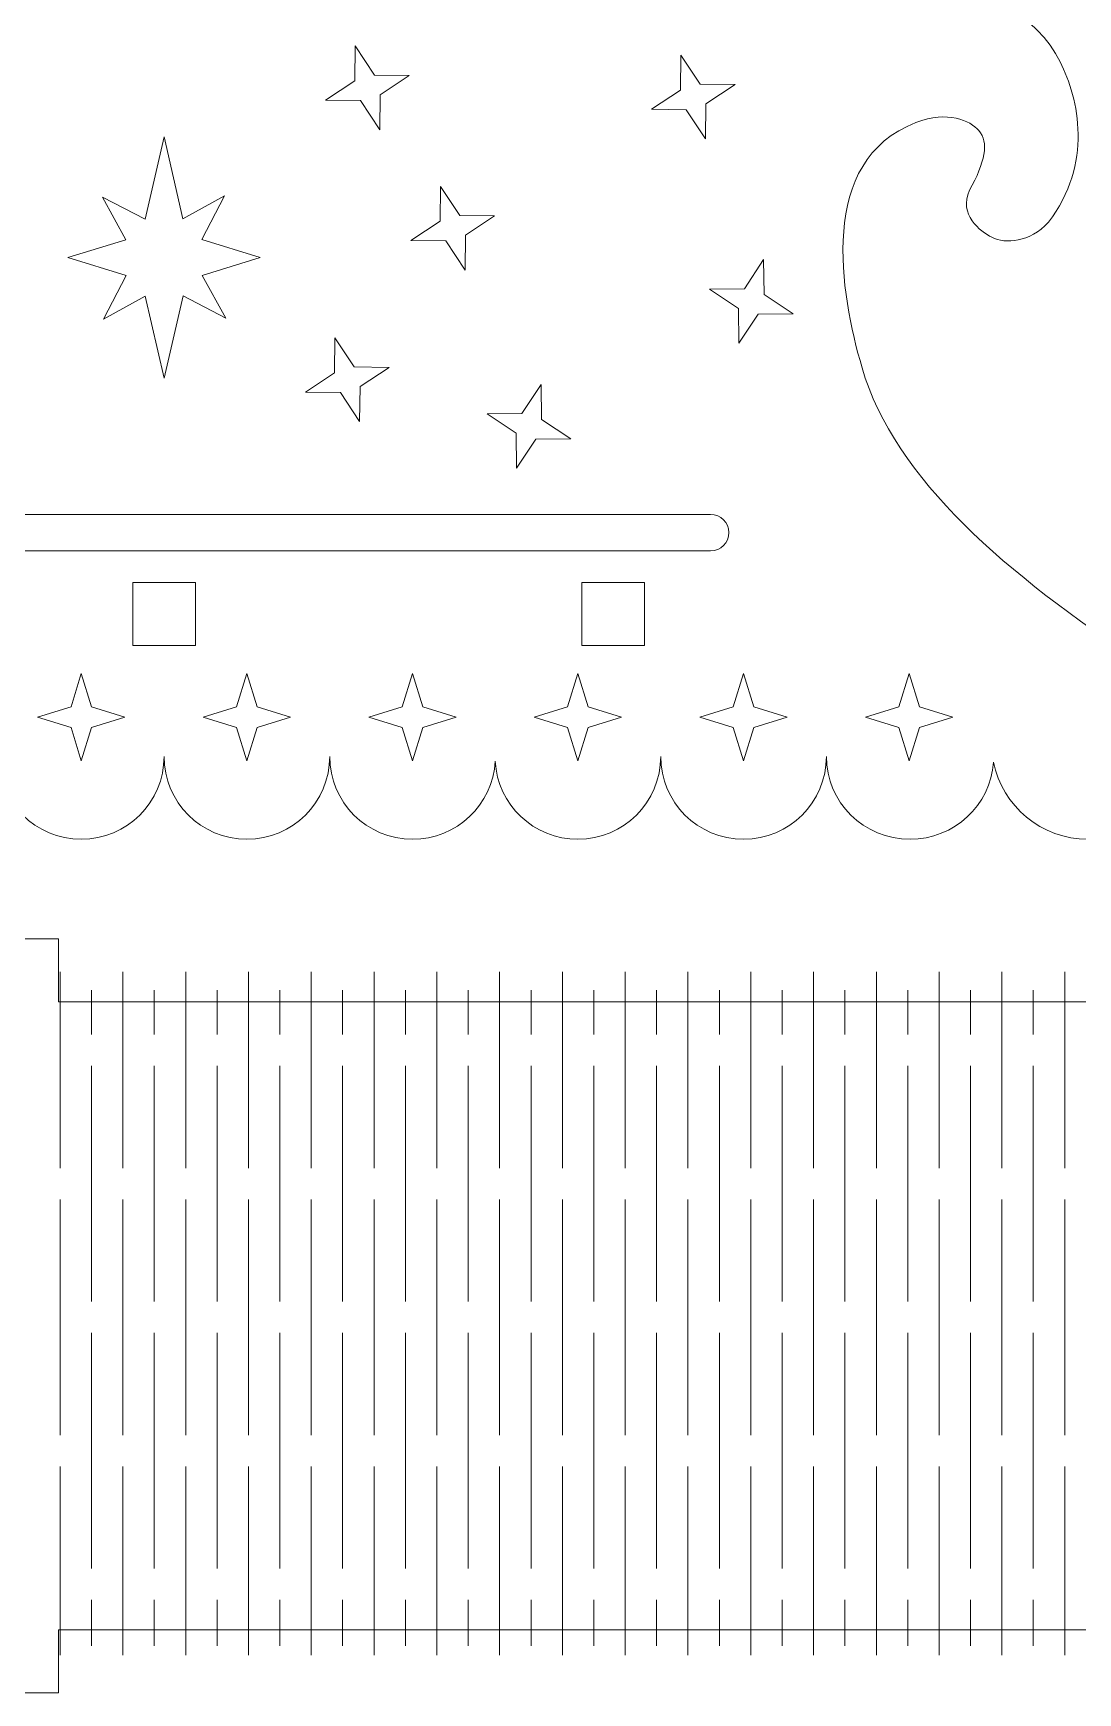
# Model space of a CAD drawing. Header units: centimetres. Extents: x -30.7 to 27.5, y -15.4 to 20.5.
# Drawn here: x -21.01 to -11.03, y -15.04 to 0.81 of the extents above; entities that cross this region are included whole.
import ezdxf

# ---------------------------------------------------------------- set-up
doc = ezdxf.new("R2010")
doc.units = ezdxf.units.CM
doc.header["$MEASUREMENT"] = 0
doc.layers.add('layer 1', color=7, linetype='Continuous')

msp = doc.modelspace()

# ---------------------------------------------------------------- linework, layer by layer
at = {"layer": 'layer 1', "color": 250, "lineweight": 9}
for points, knots in [([(-11.99601, 2.79235), (-11.99601, 2.79235), (-11.54485, 2.39681), (-11.54485, 2.39681), (-11.54485, 2.39681), (-10.02286, 4.13283), (-9.04228, 6.35544), (-8.86684, 8.80087), (-8.86684, 8.80087), (-8.86684, 8.80087), (-9.46531, 8.84382), (-9.46531, 8.84382), (-9.46531, 8.84382), (-9.44754, 9.0915), (-9.43848, 9.34161), (-9.43848, 9.59382), (-9.43848, 9.59382), (-9.43848, 9.84603), (-9.44754, 10.09614), (-9.46531, 10.34382), (-9.46531, 10.34382), (-9.46531, 10.34382), (-8.86684, 10.38675), (-8.86684, 10.38675), (-8.86684, 10.38675), (-9.25426, 15.78678), (-13.56753, 20.10004), (-18.96756, 20.48748), (-18.96756, 20.48748), (-18.96756, 20.48748), (-19.0105, 19.88901), (-19.0105, 19.88901), (-19.0105, 19.88901), (-19.25818, 19.90678), (-19.50829, 19.91584), (-19.7605, 19.91584), (-19.7605, 19.91584), (-20.01271, 19.91584), (-20.26282, 19.90678), (-20.5105, 19.88901), (-20.5105, 19.88901), (-20.5105, 19.88901), (-20.55345, 20.48748), (-20.55345, 20.48748), (-20.55345, 20.48748), (-25.95346, 20.10006), (-30.26674, 15.78678), (-30.65416, 10.38675), (-30.65416, 10.38675), (-30.65416, 10.38675), (-30.05571, 10.34382), (-30.05571, 10.34382), (-30.05571, 10.34382), (-30.07347, 10.09614), (-30.08253, 9.84603), (-30.08253, 9.59382), (-30.08253, 9.59382), (-30.08253, 9.34161), (-30.07347, 9.0915), (-30.05571, 8.84382), (-30.05571, 8.84382), (-30.05571, 8.84382), (-30.65416, 8.80087), (-30.65416, 8.80087), (-30.65416, 8.80087), (-30.47871, 6.35544), (-29.49814, 4.13284), (-27.97615, 2.39681), (-27.97615, 2.39681), (-27.97615, 2.39681), (-27.525, 2.79237), (-27.525, 2.79237), (-27.525, 2.79237), (-27.19495, 2.41591), (-26.83798, 2.06365), (-26.45707, 1.73861), (-26.45707, 1.73861), (-26.45707, 1.73861), (-26.84655, 1.28219), (-26.84655, 1.28219), (-26.84655, 1.28219), (-27.59472, 1.29889), (-28.10134, 0.98089), (-28.32351, 0.54077), (-28.32351, 0.54077), (-28.50313, 0.18496), (-28.63863, -0.43207), (-28.21149, -0.99169), (-28.21149, -0.99169), (-28.03165, -1.18441), (-27.80229, -1.2005), (-27.66967, -1.13476), (-27.66967, -1.13476), (-27.55891, -1.07984), (-27.35025, -0.91747), (-27.45747, -0.68608), (-27.45747, -0.68608), (-27.6048, -0.42239), (-27.64465, -0.226), (-27.54672, -0.11596), (-27.54672, -0.11596), (-27.46038, -0.01892), (-27.25101, 0.07847), (-26.9455, -0.03917), (-26.9455, -0.03917), (-25.99785, -0.40003), (-26.22292, -1.67158), (-26.42998, -2.38057), (-26.42998, -2.38057), (-26.74222, -3.44962), (-27.82593, -4.35995), (-29.09628, -5.19862), (-29.09628, -5.19862), (-29.31925, -5.31746), (-29.50933, -5.61839), (-29.50933, -5.96369), (-29.50933, -5.96369), (-29.50933, -6.47221), (-29.0971, -6.88444), (-28.58859, -6.88444), (-28.58859, -6.88444), (-28.14322, -6.88444), (-27.7717, -6.56824), (-27.68631, -6.14809), (-27.68631, -6.14809), (-27.65778, -6.55948), (-27.31153, -6.88444), (-26.88862, -6.88444), (-26.88862, -6.88444), (-26.44704, -6.88444), (-26.08905, -6.53012), (-26.08905, -6.09305), (-26.08905, -6.09305), (-26.08905, -6.53012), (-25.73473, -6.88444), (-25.29766, -6.88444), (-25.29766, -6.88444), (-24.86059, -6.88444), (-24.50628, -6.53012), (-24.50628, -6.09305), (-24.50628, -6.09305), (-24.50628, -6.53012), (-24.15198, -6.88444), (-23.71491, -6.88444), (-23.71491, -6.88444), (-23.29291, -6.88444), (-22.94803, -6.55414), (-22.92477, -6.13796), (-22.92477, -6.13796), (-22.9015, -6.55412), (-22.55664, -6.88444), (-22.13464, -6.88444), (-22.13464, -6.88444), (-21.69757, -6.88444), (-21.34326, -6.53012), (-21.34326, -6.09305), (-21.34326, -6.09305), (-21.34326, -6.53012), (-20.98894, -6.88444), (-20.55189, -6.88444), (-20.55189, -6.88444), (-20.11482, -6.88444), (-19.7605, -6.53012), (-19.7605, -6.09305), (-19.7605, -6.09305), (-19.7605, -6.53012), (-19.40619, -6.88444), (-18.96912, -6.88444), (-18.96912, -6.88444), (-18.53206, -6.88444), (-18.17775, -6.53012), (-18.17775, -6.09305), (-18.17775, -6.09305), (-18.17775, -6.53012), (-17.82343, -6.88444), (-17.38636, -6.88444), (-17.38636, -6.88444), (-16.96437, -6.88444), (-16.6195, -6.55412), (-16.59624, -6.13796), (-16.59624, -6.13796), (-16.57297, -6.55414), (-16.22809, -6.88444), (-15.8061, -6.88444), (-15.8061, -6.88444), (-15.36903, -6.88444), (-15.01473, -6.53012), (-15.01473, -6.09305), (-15.01473, -6.09305), (-15.01473, -6.53012), (-14.66041, -6.88444), (-14.22334, -6.88444), (-14.22334, -6.88444), (-13.78627, -6.88444), (-13.43196, -6.53012), (-13.43196, -6.09305), (-13.43196, -6.09305), (-13.43196, -6.53012), (-13.07397, -6.88444), (-12.63238, -6.88444), (-12.63238, -6.88444), (-12.20947, -6.88444), (-11.86323, -6.55948), (-11.8347, -6.14809), (-11.8347, -6.14809), (-11.7493, -6.56824), (-11.37778, -6.88444), (-10.93242, -6.88444), (-10.93242, -6.88444), (-10.4239, -6.88444), (-10.01167, -6.47221), (-10.01167, -5.96369), (-10.01167, -5.96369), (-10.01167, -5.61839), (-10.20175, -5.31746), (-10.42473, -5.19862), (-10.42473, -5.19862), (-11.69508, -4.35995), (-12.77878, -3.44962), (-13.09102, -2.38057), (-13.09102, -2.38057), (-13.29808, -1.67158), (-13.52316, -0.40003), (-12.5755, -0.03917), (-12.5755, -0.03917), (-12.27, 0.07847), (-12.06063, -0.01892), (-11.97429, -0.11596), (-11.97429, -0.11596), (-11.87635, -0.226), (-11.91621, -0.42239), (-12.06354, -0.68608), (-12.06354, -0.68608), (-12.17076, -0.91747), (-11.96209, -1.07984), (-11.85133, -1.13476), (-11.85133, -1.13476), (-11.71872, -1.2005), (-11.48935, -1.18441), (-11.30952, -0.99169), (-11.30952, -0.99169), (-10.88238, -0.43207), (-11.01787, 0.18496), (-11.1975, 0.54077), (-11.1975, 0.54077), (-11.41966, 0.98089), (-11.92629, 1.29889), (-12.67446, 1.28219), (-12.67446, 1.28219), (-12.67446, 1.28219), (-13.06393, 1.73861), (-13.06393, 1.73861), (-13.06393, 1.73861), (-12.68304, 2.06363), (-12.32605, 2.41591), (-11.99601, 2.79235)], [0, 0, 0, 0, 0.01538462, 0.01538462, 0.01538462, 0.01538462, 0.03076923, 0.03076923, 0.03076923, 0.03076923, 0.04615385, 0.04615385, 0.04615385, 0.04615385, 0.06153846, 0.06153846, 0.06153846, 0.06153846, 0.07692308, 0.07692308, 0.07692308, 0.07692308, 0.09230769, 0.09230769, 0.09230769, 0.09230769, 0.10769231, 0.10769231, 0.10769231, 0.10769231, 0.12307692, 0.12307692, 0.12307692, 0.12307692, 0.13846154, 0.13846154, 0.13846154, 0.13846154, 0.15384615, 0.15384615, 0.15384615, 0.15384615, 0.16923077, 0.16923077, 0.16923077, 0.16923077, 0.18461538, 0.18461538, 0.18461538, 0.18461538, 0.2, 0.2, 0.2, 0.2, 0.21538462, 0.21538462, 0.21538462, 0.21538462, 0.23076923, 0.23076923, 0.23076923, 0.23076923, 0.24615385, 0.24615385, 0.24615385, 0.24615385, 0.26153846, 0.26153846, 0.26153846, 0.26153846, 0.27692308, 0.27692308, 0.27692308, 0.27692308, 0.29230769, 0.29230769, 0.29230769, 0.29230769, 0.30769231, 0.30769231, 0.30769231, 0.30769231, 0.32307692, 0.32307692, 0.32307692, 0.32307692, 0.33846154, 0.33846154, 0.33846154, 0.33846154, 0.35384615, 0.35384615, 0.35384615, 0.35384615, 0.36923077, 0.36923077, 0.36923077, 0.36923077, 0.38461538, 0.38461538, 0.38461538, 0.38461538, 0.4, 0.4, 0.4, 0.4, 0.41538462, 0.41538462, 0.41538462, 0.41538462, 0.43076923, 0.43076923, 0.43076923, 0.43076923, 0.44615385, 0.44615385, 0.44615385, 0.44615385, 0.46153846, 0.46153846, 0.46153846, 0.46153846, 0.47692308, 0.47692308, 0.47692308, 0.47692308, 0.49230769, 0.49230769, 0.49230769, 0.49230769, 0.50769231, 0.50769231, 0.50769231, 0.50769231, 0.52307692, 0.52307692, 0.52307692, 0.52307692, 0.53846154, 0.53846154, 0.53846154, 0.53846154, 0.55384615, 0.55384615, 0.55384615, 0.55384615, 0.56923077, 0.56923077, 0.56923077, 0.56923077, 0.58461538, 0.58461538, 0.58461538, 0.58461538, 0.6, 0.6, 0.6, 0.6, 0.61538462, 0.61538462, 0.61538462, 0.61538462, 0.63076923, 0.63076923, 0.63076923, 0.63076923, 0.64615385, 0.64615385, 0.64615385, 0.64615385, 0.66153846, 0.66153846, 0.66153846, 0.66153846, 0.67692308, 0.67692308, 0.67692308, 0.67692308, 0.69230769, 0.69230769, 0.69230769, 0.69230769, 0.70769231, 0.70769231, 0.70769231, 0.70769231, 0.72307692, 0.72307692, 0.72307692, 0.72307692, 0.73846154, 0.73846154, 0.73846154, 0.73846154, 0.75384615, 0.75384615, 0.75384615, 0.75384615, 0.76923077, 0.76923077, 0.76923077, 0.76923077, 0.78461538, 0.78461538, 0.78461538, 0.78461538, 0.8, 0.8, 0.8, 0.8, 0.81538462, 0.81538462, 0.81538462, 0.81538462, 0.83076923, 0.83076923, 0.83076923, 0.83076923, 0.84615385, 0.84615385, 0.84615385, 0.84615385, 0.86153846, 0.86153846, 0.86153846, 0.86153846, 0.87692308, 0.87692308, 0.87692308, 0.87692308, 0.89230769, 0.89230769, 0.89230769, 0.89230769, 0.90769231, 0.90769231, 0.90769231, 0.90769231, 0.92307692, 0.92307692, 0.92307692, 0.92307692, 0.93846154, 0.93846154, 0.93846154, 0.93846154, 0.95384615, 0.95384615, 0.95384615, 0.95384615, 0.96923077, 0.96923077, 0.96923077, 0.96923077, 1, 1, 1, 1]), ([(-17.93542, 0.69239), (-17.93542, 0.69239), (-17.7513, 0.41434), (-17.7513, 0.41434), (-17.7513, 0.41434), (-17.7513, 0.41434), (-17.41783, 0.4106), (-17.41783, 0.4106), (-17.41783, 0.4106), (-17.41783, 0.4106), (-17.69589, 0.22648), (-17.69589, 0.22648), (-17.69589, 0.22648), (-17.69589, 0.22648), (-17.69962, -0.10699), (-17.69962, -0.10699), (-17.69962, -0.10699), (-17.69962, -0.10699), (-17.88375, 0.17107), (-17.88375, 0.17107), (-17.88375, 0.17107), (-17.88375, 0.17107), (-18.21721, 0.1748), (-18.21721, 0.1748), (-18.21721, 0.1748), (-18.21721, 0.1748), (-17.93916, 0.35893), (-17.93916, 0.35893), (-17.93916, 0.35893), (-17.93916, 0.35893), (-17.93542, 0.69239), (-17.93542, 0.69239)], [0, 0, 0, 0, 0.11111111, 0.11111111, 0.11111111, 0.11111111, 0.22222222, 0.22222222, 0.22222222, 0.22222222, 0.33333333, 0.33333333, 0.33333333, 0.33333333, 0.44444444, 0.44444444, 0.44444444, 0.44444444, 0.55555556, 0.55555556, 0.55555556, 0.55555556, 0.66666667, 0.66666667, 0.66666667, 0.66666667, 0.77777778, 0.77777778, 0.77777778, 0.77777778, 1, 1, 1, 1]), ([(-14.82243, 0.60515), (-14.82243, 0.60515), (-14.6383, 0.3271), (-14.6383, 0.3271), (-14.6383, 0.3271), (-14.6383, 0.3271), (-14.30484, 0.32336), (-14.30484, 0.32336), (-14.30484, 0.32336), (-14.30484, 0.32336), (-14.58289, 0.13924), (-14.58289, 0.13924), (-14.58289, 0.13924), (-14.58289, 0.13924), (-14.58663, -0.19423), (-14.58663, -0.19423), (-14.58663, -0.19423), (-14.58663, -0.19423), (-14.77075, 0.08383), (-14.77075, 0.08383), (-14.77075, 0.08383), (-14.77075, 0.08383), (-15.10422, 0.08756), (-15.10422, 0.08756), (-15.10422, 0.08756), (-15.10422, 0.08756), (-14.82616, 0.27169), (-14.82616, 0.27169), (-14.82616, 0.27169), (-14.82616, 0.27169), (-14.82243, 0.60515), (-14.82243, 0.60515)], [0, 0, 0, 0, 0.11111111, 0.11111111, 0.11111111, 0.11111111, 0.22222222, 0.22222222, 0.22222222, 0.22222222, 0.33333333, 0.33333333, 0.33333333, 0.33333333, 0.44444444, 0.44444444, 0.44444444, 0.44444444, 0.55555556, 0.55555556, 0.55555556, 0.55555556, 0.66666667, 0.66666667, 0.66666667, 0.66666667, 0.77777778, 0.77777778, 0.77777778, 0.77777778, 1, 1, 1, 1]), ([(-20.12202, -1.4995), (-20.12202, -1.4995), (-20.3383, -1.91743), (-20.3383, -1.91743), (-20.3383, -1.91743), (-20.3383, -1.91743), (-19.94103, -1.69816), (-19.94103, -1.69816), (-19.94103, -1.69816), (-19.94103, -1.69816), (-19.7605, -2.48141), (-19.7605, -2.48141), (-19.7605, -2.48141), (-19.7605, -2.48141), (-19.57923, -1.69487), (-19.57923, -1.69487), (-19.57923, -1.69487), (-19.57923, -1.69487), (-19.17126, -1.906), (-19.17126, -1.906), (-19.17126, -1.906), (-19.17126, -1.906), (-19.39591, -1.49855), (-19.39591, -1.49855), (-19.39591, -1.49855), (-19.39591, -1.49855), (-18.84144, -1.3282), (-18.84144, -1.3282), (-18.84144, -1.3282), (-18.84144, -1.3282), (-19.39899, -1.1569), (-19.39899, -1.1569), (-19.39899, -1.1569), (-19.39899, -1.1569), (-19.18269, -0.73895), (-19.18269, -0.73895), (-19.18269, -0.73895), (-19.18269, -0.73895), (-19.57999, -0.95822), (-19.57999, -0.95822), (-19.57999, -0.95822), (-19.57999, -0.95822), (-19.7605, -0.17498), (-19.7605, -0.17498), (-19.7605, -0.17498), (-19.7605, -0.17498), (-19.94178, -0.96151), (-19.94178, -0.96151), (-19.94178, -0.96151), (-19.94178, -0.96151), (-20.34973, -0.75038), (-20.34973, -0.75038), (-20.34973, -0.75038), (-20.34973, -0.75038), (-20.12509, -1.15784), (-20.12509, -1.15784), (-20.12509, -1.15784), (-20.12509, -1.15784), (-20.67957, -1.3282), (-20.67957, -1.3282), (-20.67957, -1.3282), (-20.67957, -1.3282), (-20.12202, -1.4995), (-20.12202, -1.4995)], [0, 0, 0, 0, 0.05882353, 0.05882353, 0.05882353, 0.05882353, 0.11764706, 0.11764706, 0.11764706, 0.11764706, 0.17647059, 0.17647059, 0.17647059, 0.17647059, 0.23529412, 0.23529412, 0.23529412, 0.23529412, 0.29411765, 0.29411765, 0.29411765, 0.29411765, 0.35294118, 0.35294118, 0.35294118, 0.35294118, 0.41176471, 0.41176471, 0.41176471, 0.41176471, 0.47058824, 0.47058824, 0.47058824, 0.47058824, 0.52941176, 0.52941176, 0.52941176, 0.52941176, 0.58823529, 0.58823529, 0.58823529, 0.58823529, 0.64705882, 0.64705882, 0.64705882, 0.64705882, 0.70588235, 0.70588235, 0.70588235, 0.70588235, 0.76470588, 0.76470588, 0.76470588, 0.76470588, 0.82352941, 0.82352941, 0.82352941, 0.82352941, 0.88235294, 0.88235294, 0.88235294, 0.88235294, 1, 1, 1, 1]), ([(-17.11972, -0.64879), (-17.11972, -0.64879), (-16.9356, -0.92684), (-16.9356, -0.92684), (-16.9356, -0.92684), (-16.9356, -0.92684), (-16.60213, -0.93058), (-16.60213, -0.93058), (-16.60213, -0.93058), (-16.60213, -0.93058), (-16.88019, -1.1147), (-16.88019, -1.1147), (-16.88019, -1.1147), (-16.88019, -1.1147), (-16.88392, -1.44817), (-16.88392, -1.44817), (-16.88392, -1.44817), (-16.88392, -1.44817), (-17.06805, -1.17011), (-17.06805, -1.17011), (-17.06805, -1.17011), (-17.06805, -1.17011), (-17.40151, -1.16638), (-17.40151, -1.16638), (-17.40151, -1.16638), (-17.40151, -1.16638), (-17.12346, -0.98225), (-17.12346, -0.98225), (-17.12346, -0.98225), (-17.12346, -0.98225), (-17.11972, -0.64879), (-17.11972, -0.64879)], [0, 0, 0, 0, 0.11111111, 0.11111111, 0.11111111, 0.11111111, 0.22222222, 0.22222222, 0.22222222, 0.22222222, 0.33333333, 0.33333333, 0.33333333, 0.33333333, 0.44444444, 0.44444444, 0.44444444, 0.44444444, 0.55555556, 0.55555556, 0.55555556, 0.55555556, 0.66666667, 0.66666667, 0.66666667, 0.66666667, 0.77777778, 0.77777778, 0.77777778, 0.77777778, 1, 1, 1, 1]), ([(-14.03121, -1.34816), (-14.03121, -1.34816), (-14.21533, -1.62622), (-14.21533, -1.62622), (-14.21533, -1.62622), (-14.21533, -1.62622), (-14.5488, -1.62995), (-14.5488, -1.62995), (-14.5488, -1.62995), (-14.5488, -1.62995), (-14.27074, -1.81408), (-14.27074, -1.81408), (-14.27074, -1.81408), (-14.27074, -1.81408), (-14.26701, -2.14754), (-14.26701, -2.14754), (-14.26701, -2.14754), (-14.26701, -2.14754), (-14.08288, -1.86949), (-14.08288, -1.86949), (-14.08288, -1.86949), (-14.08288, -1.86949), (-13.74942, -1.86575), (-13.74942, -1.86575), (-13.74942, -1.86575), (-13.74942, -1.86575), (-14.02747, -1.68163), (-14.02747, -1.68163), (-14.02747, -1.68163), (-14.02747, -1.68163), (-14.03121, -1.34816), (-14.03121, -1.34816)], [0, 0, 0, 0, 0.11111111, 0.11111111, 0.11111111, 0.11111111, 0.22222222, 0.22222222, 0.22222222, 0.22222222, 0.33333333, 0.33333333, 0.33333333, 0.33333333, 0.44444444, 0.44444444, 0.44444444, 0.44444444, 0.55555556, 0.55555556, 0.55555556, 0.55555556, 0.66666667, 0.66666667, 0.66666667, 0.66666667, 0.77777778, 0.77777778, 0.77777778, 0.77777778, 1, 1, 1, 1]), ([(-18.12747, -2.09545), (-18.12747, -2.09545), (-17.94334, -2.3735), (-17.94334, -2.3735), (-17.94334, -2.3735), (-17.94334, -2.3735), (-17.60988, -2.37724), (-17.60988, -2.37724), (-17.60988, -2.37724), (-17.60988, -2.37724), (-17.88793, -2.56136), (-17.88793, -2.56136), (-17.88793, -2.56136), (-17.88793, -2.56136), (-17.89167, -2.89483), (-17.89167, -2.89483), (-17.89167, -2.89483), (-17.89167, -2.89483), (-18.07579, -2.61677), (-18.07579, -2.61677), (-18.07579, -2.61677), (-18.07579, -2.61677), (-18.40926, -2.61304), (-18.40926, -2.61304), (-18.40926, -2.61304), (-18.40926, -2.61304), (-18.1312, -2.42891), (-18.1312, -2.42891), (-18.1312, -2.42891), (-18.1312, -2.42891), (-18.12747, -2.09545), (-18.12747, -2.09545)], [0, 0, 0, 0, 0.11111111, 0.11111111, 0.11111111, 0.11111111, 0.22222222, 0.22222222, 0.22222222, 0.22222222, 0.33333333, 0.33333333, 0.33333333, 0.33333333, 0.44444444, 0.44444444, 0.44444444, 0.44444444, 0.55555556, 0.55555556, 0.55555556, 0.55555556, 0.66666667, 0.66666667, 0.66666667, 0.66666667, 0.77777778, 0.77777778, 0.77777778, 0.77777778, 1, 1, 1, 1]), ([(-16.15621, -2.54074), (-16.15621, -2.54074), (-16.34034, -2.81879), (-16.34034, -2.81879), (-16.34034, -2.81879), (-16.34034, -2.81879), (-16.6738, -2.82253), (-16.6738, -2.82253), (-16.6738, -2.82253), (-16.6738, -2.82253), (-16.39575, -3.00665), (-16.39575, -3.00665), (-16.39575, -3.00665), (-16.39575, -3.00665), (-16.39201, -3.34012), (-16.39201, -3.34012), (-16.39201, -3.34012), (-16.39201, -3.34012), (-16.20789, -3.06206), (-16.20789, -3.06206), (-16.20789, -3.06206), (-16.20789, -3.06206), (-15.87442, -3.05833), (-15.87442, -3.05833), (-15.87442, -3.05833), (-15.87442, -3.05833), (-16.15248, -2.8742), (-16.15248, -2.8742), (-16.15248, -2.8742), (-16.15248, -2.8742), (-16.15621, -2.54074), (-16.15621, -2.54074)], [0, 0, 0, 0, 0.11111111, 0.11111111, 0.11111111, 0.11111111, 0.22222222, 0.22222222, 0.22222222, 0.22222222, 0.33333333, 0.33333333, 0.33333333, 0.33333333, 0.44444444, 0.44444444, 0.44444444, 0.44444444, 0.55555556, 0.55555556, 0.55555556, 0.55555556, 0.66666667, 0.66666667, 0.66666667, 0.66666667, 0.77777778, 0.77777778, 0.77777778, 0.77777778, 1, 1, 1, 1]), ([(-24.98343, -3.78104), (-24.98343, -3.78104), (-14.53758, -3.78104), (-14.53758, -3.78104), (-14.53758, -3.78104), (-14.44153, -3.78104), (-14.36296, -3.85961), (-14.36296, -3.95566), (-14.36296, -3.95566), (-14.36296, -4.05172), (-14.44153, -4.13029), (-14.53758, -4.13029), (-14.53758, -4.13029), (-14.53758, -4.13029), (-24.98343, -4.13029), (-24.98343, -4.13029), (-24.98343, -4.13029), (-25.07947, -4.13029), (-25.15804, -4.05172), (-25.15804, -3.95566), (-25.15804, -3.95566), (-25.15804, -3.85961), (-25.07947, -3.78104), (-24.98343, -3.78104)], [0, 0, 0, 0, 0.14285714, 0.14285714, 0.14285714, 0.14285714, 0.28571429, 0.28571429, 0.28571429, 0.28571429, 0.42857143, 0.42857143, 0.42857143, 0.42857143, 0.57142857, 0.57142857, 0.57142857, 0.57142857, 0.71428571, 0.71428571, 0.71428571, 0.71428571, 1, 1, 1, 1]), ([(-20.0605, -4.43335), (-20.0605, -4.43335), (-19.4605, -4.43335), (-19.4605, -4.43335), (-19.4605, -4.43335), (-19.4605, -4.43335), (-19.4605, -5.03335), (-19.4605, -5.03335), (-19.4605, -5.03335), (-19.4605, -5.03335), (-20.0605, -5.03335), (-20.0605, -5.03335), (-20.0605, -5.03335), (-20.0605, -5.03335), (-20.0605, -4.43335), (-20.0605, -4.43335)], [0, 0, 0, 0, 0.2, 0.2, 0.2, 0.2, 0.4, 0.4, 0.4, 0.4, 0.6, 0.6, 0.6, 0.6, 1, 1, 1, 1]), ([(-15.76939, -4.43335), (-15.76939, -4.43335), (-15.16939, -4.43335), (-15.16939, -4.43335), (-15.16939, -4.43335), (-15.16939, -4.43335), (-15.16939, -5.03335), (-15.16939, -5.03335), (-15.16939, -5.03335), (-15.16939, -5.03335), (-15.76939, -5.03335), (-15.76939, -5.03335), (-15.76939, -5.03335), (-15.76939, -5.03335), (-15.76939, -4.43335), (-15.76939, -4.43335)], [0, 0, 0, 0, 0.2, 0.2, 0.2, 0.2, 0.4, 0.4, 0.4, 0.4, 0.6, 0.6, 0.6, 0.6, 1, 1, 1, 1]), ([(-20.55187, -5.30168), (-20.55187, -5.30168), (-20.45394, -5.62046), (-20.45394, -5.62046), (-20.45394, -5.62046), (-20.45394, -5.62046), (-20.13516, -5.7184), (-20.13516, -5.7184), (-20.13516, -5.7184), (-20.13516, -5.7184), (-20.45394, -5.81633), (-20.45394, -5.81633), (-20.45394, -5.81633), (-20.45394, -5.81633), (-20.55187, -6.13511), (-20.55187, -6.13511), (-20.55187, -6.13511), (-20.55187, -6.13511), (-20.64981, -5.81633), (-20.64981, -5.81633), (-20.64981, -5.81633), (-20.64981, -5.81633), (-20.96859, -5.7184), (-20.96859, -5.7184), (-20.96859, -5.7184), (-20.96859, -5.7184), (-20.64981, -5.62046), (-20.64981, -5.62046), (-20.64981, -5.62046), (-20.64981, -5.62046), (-20.55187, -5.30168), (-20.55187, -5.30168)], [0, 0, 0, 0, 0.11111111, 0.11111111, 0.11111111, 0.11111111, 0.22222222, 0.22222222, 0.22222222, 0.22222222, 0.33333333, 0.33333333, 0.33333333, 0.33333333, 0.44444444, 0.44444444, 0.44444444, 0.44444444, 0.55555556, 0.55555556, 0.55555556, 0.55555556, 0.66666667, 0.66666667, 0.66666667, 0.66666667, 0.77777778, 0.77777778, 0.77777778, 0.77777778, 1, 1, 1, 1]), ([(-18.96913, -5.30168), (-18.96913, -5.30168), (-19.06707, -5.62046), (-19.06707, -5.62046), (-19.06707, -5.62046), (-19.06707, -5.62046), (-19.38585, -5.7184), (-19.38585, -5.7184), (-19.38585, -5.7184), (-19.38585, -5.7184), (-19.06707, -5.81633), (-19.06707, -5.81633), (-19.06707, -5.81633), (-19.06707, -5.81633), (-18.96913, -6.13511), (-18.96913, -6.13511), (-18.96913, -6.13511), (-18.96913, -6.13511), (-18.8712, -5.81633), (-18.8712, -5.81633), (-18.8712, -5.81633), (-18.8712, -5.81633), (-18.55242, -5.7184), (-18.55242, -5.7184), (-18.55242, -5.7184), (-18.55242, -5.7184), (-18.8712, -5.62046), (-18.8712, -5.62046), (-18.8712, -5.62046), (-18.8712, -5.62046), (-18.96913, -5.30168), (-18.96913, -5.30168)], [0, 0, 0, 0, 0.11111111, 0.11111111, 0.11111111, 0.11111111, 0.22222222, 0.22222222, 0.22222222, 0.22222222, 0.33333333, 0.33333333, 0.33333333, 0.33333333, 0.44444444, 0.44444444, 0.44444444, 0.44444444, 0.55555556, 0.55555556, 0.55555556, 0.55555556, 0.66666667, 0.66666667, 0.66666667, 0.66666667, 0.77777778, 0.77777778, 0.77777778, 0.77777778, 1, 1, 1, 1]), ([(-17.38636, -5.30168), (-17.38636, -5.30168), (-17.4843, -5.62046), (-17.4843, -5.62046), (-17.4843, -5.62046), (-17.4843, -5.62046), (-17.80308, -5.7184), (-17.80308, -5.7184), (-17.80308, -5.7184), (-17.80308, -5.7184), (-17.4843, -5.81633), (-17.4843, -5.81633), (-17.4843, -5.81633), (-17.4843, -5.81633), (-17.38636, -6.13511), (-17.38636, -6.13511), (-17.38636, -6.13511), (-17.38636, -6.13511), (-17.28843, -5.81633), (-17.28843, -5.81633), (-17.28843, -5.81633), (-17.28843, -5.81633), (-16.96965, -5.7184), (-16.96965, -5.7184), (-16.96965, -5.7184), (-16.96965, -5.7184), (-17.28843, -5.62046), (-17.28843, -5.62046), (-17.28843, -5.62046), (-17.28843, -5.62046), (-17.38636, -5.30168), (-17.38636, -5.30168)], [0, 0, 0, 0, 0.11111111, 0.11111111, 0.11111111, 0.11111111, 0.22222222, 0.22222222, 0.22222222, 0.22222222, 0.33333333, 0.33333333, 0.33333333, 0.33333333, 0.44444444, 0.44444444, 0.44444444, 0.44444444, 0.55555556, 0.55555556, 0.55555556, 0.55555556, 0.66666667, 0.66666667, 0.66666667, 0.66666667, 0.77777778, 0.77777778, 0.77777778, 0.77777778, 1, 1, 1, 1]), ([(-15.8061, -5.30168), (-15.8061, -5.30168), (-15.90403, -5.62046), (-15.90403, -5.62046), (-15.90403, -5.62046), (-15.90403, -5.62046), (-16.22281, -5.7184), (-16.22281, -5.7184), (-16.22281, -5.7184), (-16.22281, -5.7184), (-15.90403, -5.81633), (-15.90403, -5.81633), (-15.90403, -5.81633), (-15.90403, -5.81633), (-15.8061, -6.13511), (-15.8061, -6.13511), (-15.8061, -6.13511), (-15.8061, -6.13511), (-15.70816, -5.81633), (-15.70816, -5.81633), (-15.70816, -5.81633), (-15.70816, -5.81633), (-15.38938, -5.7184), (-15.38938, -5.7184), (-15.38938, -5.7184), (-15.38938, -5.7184), (-15.70816, -5.62046), (-15.70816, -5.62046), (-15.70816, -5.62046), (-15.70816, -5.62046), (-15.8061, -5.30168), (-15.8061, -5.30168)], [0, 0, 0, 0, 0.11111111, 0.11111111, 0.11111111, 0.11111111, 0.22222222, 0.22222222, 0.22222222, 0.22222222, 0.33333333, 0.33333333, 0.33333333, 0.33333333, 0.44444444, 0.44444444, 0.44444444, 0.44444444, 0.55555556, 0.55555556, 0.55555556, 0.55555556, 0.66666667, 0.66666667, 0.66666667, 0.66666667, 0.77777778, 0.77777778, 0.77777778, 0.77777778, 1, 1, 1, 1]), ([(-14.22334, -5.30168), (-14.22334, -5.30168), (-14.32128, -5.62046), (-14.32128, -5.62046), (-14.32128, -5.62046), (-14.32128, -5.62046), (-14.64006, -5.7184), (-14.64006, -5.7184), (-14.64006, -5.7184), (-14.64006, -5.7184), (-14.32128, -5.81633), (-14.32128, -5.81633), (-14.32128, -5.81633), (-14.32128, -5.81633), (-14.22334, -6.13511), (-14.22334, -6.13511), (-14.22334, -6.13511), (-14.22334, -6.13511), (-14.12541, -5.81633), (-14.12541, -5.81633), (-14.12541, -5.81633), (-14.12541, -5.81633), (-13.80663, -5.7184), (-13.80663, -5.7184), (-13.80663, -5.7184), (-13.80663, -5.7184), (-14.12541, -5.62046), (-14.12541, -5.62046), (-14.12541, -5.62046), (-14.12541, -5.62046), (-14.22334, -5.30168), (-14.22334, -5.30168)], [0, 0, 0, 0, 0.11111111, 0.11111111, 0.11111111, 0.11111111, 0.22222222, 0.22222222, 0.22222222, 0.22222222, 0.33333333, 0.33333333, 0.33333333, 0.33333333, 0.44444444, 0.44444444, 0.44444444, 0.44444444, 0.55555556, 0.55555556, 0.55555556, 0.55555556, 0.66666667, 0.66666667, 0.66666667, 0.66666667, 0.77777778, 0.77777778, 0.77777778, 0.77777778, 1, 1, 1, 1]), ([(-12.64059, -5.30168), (-12.64059, -5.30168), (-12.73852, -5.62046), (-12.73852, -5.62046), (-12.73852, -5.62046), (-12.73852, -5.62046), (-13.0573, -5.7184), (-13.0573, -5.7184), (-13.0573, -5.7184), (-13.0573, -5.7184), (-12.73852, -5.81633), (-12.73852, -5.81633), (-12.73852, -5.81633), (-12.73852, -5.81633), (-12.64059, -6.13511), (-12.64059, -6.13511), (-12.64059, -6.13511), (-12.64059, -6.13511), (-12.54265, -5.81633), (-12.54265, -5.81633), (-12.54265, -5.81633), (-12.54265, -5.81633), (-12.22387, -5.7184), (-12.22387, -5.7184), (-12.22387, -5.7184), (-12.22387, -5.7184), (-12.54265, -5.62046), (-12.54265, -5.62046), (-12.54265, -5.62046), (-12.54265, -5.62046), (-12.64059, -5.30168), (-12.64059, -5.30168)], [0, 0, 0, 0, 0.11111111, 0.11111111, 0.11111111, 0.11111111, 0.22222222, 0.22222222, 0.22222222, 0.22222222, 0.33333333, 0.33333333, 0.33333333, 0.33333333, 0.44444444, 0.44444444, 0.44444444, 0.44444444, 0.55555556, 0.55555556, 0.55555556, 0.55555556, 0.66666667, 0.66666667, 0.66666667, 0.66666667, 0.77777778, 0.77777778, 0.77777778, 0.77777778, 1, 1, 1, 1]), ([(-29.18476, -14.43599), (-29.18476, -14.43599), (-29.18476, -15.03599), (-29.18476, -15.03599), (-29.18476, -15.03599), (-29.18476, -15.03599), (-30.72976, -15.03599), (-30.72976, -15.03599), (-30.72976, -15.03599), (-30.72976, -15.03599), (-30.72976, -14.43599), (-30.72976, -14.43599), (-30.72976, -14.43599), (-30.72976, -14.43599), (-30.72976, -8.43599), (-30.72976, -8.43599), (-30.72976, -8.43599), (-30.72976, -8.43599), (-30.72976, -7.83599), (-30.72976, -7.83599), (-30.72976, -7.83599), (-30.72976, -7.83599), (-29.18476, -7.83599), (-29.18476, -7.83599), (-29.18476, -7.83599), (-29.18476, -7.83599), (-29.18476, -8.43599), (-29.18476, -8.43599), (-29.18476, -8.43599), (-29.18476, -8.43599), (-22.31431, -8.43599), (-22.31431, -8.43599), (-22.31431, -8.43599), (-22.31431, -8.43599), (-22.31431, -7.83599), (-22.31431, -7.83599), (-22.31431, -7.83599), (-22.31431, -7.83599), (-20.77006, -7.83599), (-20.77006, -7.83599), (-20.77006, -7.83599), (-20.77006, -7.83599), (-20.77006, -8.43599), (-20.77006, -8.43599), (-20.77006, -8.43599), (-20.77006, -8.43599), (-5.62628, -8.43599), (-5.62628, -8.43599), (-5.62628, -8.43599), (-5.62628, -8.43599), (-5.62628, -7.83599), (-5.62628, -7.83599), (-5.62628, -7.83599), (-5.62628, -7.83599), (-4.08203, -7.83599), (-4.08203, -7.83599), (-4.08203, -7.83599), (-4.08203, -7.83599), (-4.08203, -8.43599), (-4.08203, -8.43599), (-4.08203, -8.43599), (-4.08203, -8.43599), (11.06174, -8.43599), (11.06174, -8.43599), (11.06174, -8.43599), (11.06174, -8.43599), (11.06174, -7.83599), (11.06174, -7.83599), (11.06174, -7.83599), (11.06174, -7.83599), (12.60599, -7.83599), (12.60599, -7.83599), (12.60599, -7.83599), (12.60599, -7.83599), (12.60599, -8.43599), (12.60599, -8.43599), (12.60599, -8.43599), (12.60599, -8.43599), (19.47644, -8.43599), (19.47644, -8.43599), (19.47644, -8.43599), (19.47644, -8.43599), (19.47644, -7.83599), (19.47644, -7.83599), (19.47644, -7.83599), (19.47644, -7.83599), (21.02144, -7.83599), (21.02144, -7.83599), (21.02144, -7.83599), (21.02144, -7.83599), (21.02144, -8.43599), (21.02144, -8.43599), (21.02144, -8.43599), (21.02144, -8.43599), (21.02144, -14.43599), (21.02144, -14.43599), (21.02144, -14.43599), (21.02144, -14.43599), (21.02144, -15.03599), (21.02144, -15.03599), (21.02144, -15.03599), (21.02144, -15.03599), (19.47644, -15.03599), (19.47644, -15.03599), (19.47644, -15.03599), (19.47644, -15.03599), (19.47644, -14.43599), (19.47644, -14.43599), (19.47644, -14.43599), (19.47644, -14.43599), (12.60599, -14.43599), (12.60599, -14.43599), (12.60599, -14.43599), (12.60599, -14.43599), (12.60599, -15.03599), (12.60599, -15.03599), (12.60599, -15.03599), (12.60599, -15.03599), (11.06174, -15.03599), (11.06174, -15.03599), (11.06174, -15.03599), (11.06174, -15.03599), (11.06174, -14.43599), (11.06174, -14.43599), (11.06174, -14.43599), (11.06174, -14.43599), (-4.08203, -14.43599), (-4.08203, -14.43599), (-4.08203, -14.43599), (-4.08203, -14.43599), (-4.08203, -15.03599), (-4.08203, -15.03599), (-4.08203, -15.03599), (-4.08203, -15.03599), (-5.62628, -15.03599), (-5.62628, -15.03599), (-5.62628, -15.03599), (-5.62628, -15.03599), (-5.62628, -14.43599), (-5.62628, -14.43599), (-5.62628, -14.43599), (-5.62628, -14.43599), (-20.77006, -14.43599), (-20.77006, -14.43599), (-20.77006, -14.43599), (-20.77006, -14.43599), (-20.77006, -15.03599), (-20.77006, -15.03599), (-20.77006, -15.03599), (-20.77006, -15.03599), (-22.31431, -15.03599), (-22.31431, -15.03599), (-22.31431, -15.03599), (-22.31431, -15.03599), (-22.31431, -14.43599), (-22.31431, -14.43599), (-22.31431, -14.43599), (-22.31431, -14.43599), (-29.18476, -14.43599), (-29.18476, -14.43599)], [0, 0, 0, 0, 0.02439024, 0.02439024, 0.02439024, 0.02439024, 0.04878049, 0.04878049, 0.04878049, 0.04878049, 0.07317073, 0.07317073, 0.07317073, 0.07317073, 0.09756098, 0.09756098, 0.09756098, 0.09756098, 0.12195122, 0.12195122, 0.12195122, 0.12195122, 0.14634146, 0.14634146, 0.14634146, 0.14634146, 0.17073171, 0.17073171, 0.17073171, 0.17073171, 0.19512195, 0.19512195, 0.19512195, 0.19512195, 0.2195122, 0.2195122, 0.2195122, 0.2195122, 0.24390244, 0.24390244, 0.24390244, 0.24390244, 0.26829268, 0.26829268, 0.26829268, 0.26829268, 0.29268293, 0.29268293, 0.29268293, 0.29268293, 0.31707317, 0.31707317, 0.31707317, 0.31707317, 0.34146341, 0.34146341, 0.34146341, 0.34146341, 0.36585366, 0.36585366, 0.36585366, 0.36585366, 0.3902439, 0.3902439, 0.3902439, 0.3902439, 0.41463415, 0.41463415, 0.41463415, 0.41463415, 0.43902439, 0.43902439, 0.43902439, 0.43902439, 0.46341463, 0.46341463, 0.46341463, 0.46341463, 0.48780488, 0.48780488, 0.48780488, 0.48780488, 0.51219512, 0.51219512, 0.51219512, 0.51219512, 0.53658537, 0.53658537, 0.53658537, 0.53658537, 0.56097561, 0.56097561, 0.56097561, 0.56097561, 0.58536585, 0.58536585, 0.58536585, 0.58536585, 0.6097561, 0.6097561, 0.6097561, 0.6097561, 0.63414634, 0.63414634, 0.63414634, 0.63414634, 0.65853659, 0.65853659, 0.65853659, 0.65853659, 0.68292683, 0.68292683, 0.68292683, 0.68292683, 0.70731707, 0.70731707, 0.70731707, 0.70731707, 0.73170732, 0.73170732, 0.73170732, 0.73170732, 0.75609756, 0.75609756, 0.75609756, 0.75609756, 0.7804878, 0.7804878, 0.7804878, 0.7804878, 0.80487805, 0.80487805, 0.80487805, 0.80487805, 0.82926829, 0.82926829, 0.82926829, 0.82926829, 0.85365854, 0.85365854, 0.85365854, 0.85365854, 0.87804878, 0.87804878, 0.87804878, 0.87804878, 0.90243902, 0.90243902, 0.90243902, 0.90243902, 0.92682927, 0.92682927, 0.92682927, 0.92682927, 0.95121951, 0.95121951, 0.95121951, 0.95121951, 1, 1, 1, 1])]:
    msp.add_open_spline(points, degree=3, knots=knots, dxfattribs=at)
at = {"layer": 'layer 1', "color": 242, "lineweight": 9}
for points in [[(-20.75416, -10.02428), (-20.75416, -10.02428), (-20.75416, -8.14928), (-20.75416, -8.14928)], [(-20.15416, -10.02428), (-20.15416, -10.02428), (-20.15416, -8.14928), (-20.15416, -8.14928)], [(-19.55416, -10.02428), (-19.55416, -10.02428), (-19.55416, -8.14928), (-19.55416, -8.14928)], [(-18.95416, -10.02428), (-18.95416, -10.02428), (-18.95416, -8.14928), (-18.95416, -8.14928)], [(-18.35416, -10.02428), (-18.35416, -10.02428), (-18.35416, -8.14928), (-18.35416, -8.14928)], [(-17.75416, -10.02428), (-17.75416, -10.02428), (-17.75416, -8.14928), (-17.75416, -8.14928)], [(-17.15416, -10.02428), (-17.15416, -10.02428), (-17.15416, -8.14928), (-17.15416, -8.14928)], [(-16.55416, -10.02428), (-16.55416, -10.02428), (-16.55416, -8.14928), (-16.55416, -8.14928)], [(-15.95416, -10.02428), (-15.95416, -10.02428), (-15.95416, -8.14928), (-15.95416, -8.14928)], [(-15.35416, -10.02428), (-15.35416, -10.02428), (-15.35416, -8.14928), (-15.35416, -8.14928)], [(-14.75416, -10.02428), (-14.75416, -10.02428), (-14.75416, -8.14928), (-14.75416, -8.14928)], [(-14.15416, -10.02428), (-14.15416, -10.02428), (-14.15416, -8.14928), (-14.15416, -8.14928)], [(-13.55416, -10.02428), (-13.55416, -10.02428), (-13.55416, -8.14928), (-13.55416, -8.14928)], [(-12.95416, -10.02428), (-12.95416, -10.02428), (-12.95416, -8.14928), (-12.95416, -8.14928)], [(-12.35416, -10.02428), (-12.35416, -10.02428), (-12.35416, -8.14928), (-12.35416, -8.14928)], [(-11.75416, -10.02428), (-11.75416, -10.02428), (-11.75416, -8.14928), (-11.75416, -8.14928)], [(-11.15416, -10.02428), (-11.15416, -10.02428), (-11.15416, -8.14928), (-11.15416, -8.14928)], [(-20.45416, -8.74928), (-20.45416, -8.74928), (-20.45416, -8.32586), (-20.45416, -8.32586)], [(-19.85416, -8.74928), (-19.85416, -8.74928), (-19.85416, -8.32586), (-19.85416, -8.32586)], [(-19.25416, -8.74928), (-19.25416, -8.74928), (-19.25416, -8.32586), (-19.25416, -8.32586)], [(-18.65416, -8.74928), (-18.65416, -8.74928), (-18.65416, -8.32586), (-18.65416, -8.32586)], [(-18.05416, -8.74928), (-18.05416, -8.74928), (-18.05416, -8.32586), (-18.05416, -8.32586)], [(-17.45416, -8.74928), (-17.45416, -8.74928), (-17.45416, -8.32586), (-17.45416, -8.32586)], [(-16.85416, -8.74928), (-16.85416, -8.74928), (-16.85416, -8.32586), (-16.85416, -8.32586)], [(-16.25416, -8.74928), (-16.25416, -8.74928), (-16.25416, -8.32586), (-16.25416, -8.32586)], [(-15.65416, -8.74928), (-15.65416, -8.74928), (-15.65416, -8.32586), (-15.65416, -8.32586)], [(-15.05416, -8.74928), (-15.05416, -8.74928), (-15.05416, -8.32586), (-15.05416, -8.32586)], [(-14.45416, -8.74928), (-14.45416, -8.74928), (-14.45416, -8.32586), (-14.45416, -8.32586)], [(-13.85416, -8.74928), (-13.85416, -8.74928), (-13.85416, -8.32586), (-13.85416, -8.32586)], [(-13.25416, -8.74928), (-13.25416, -8.74928), (-13.25416, -8.32586), (-13.25416, -8.32586)], [(-12.65416, -8.74928), (-12.65416, -8.74928), (-12.65416, -8.32586), (-12.65416, -8.32586)], [(-12.05416, -8.74928), (-12.05416, -8.74928), (-12.05416, -8.32586), (-12.05416, -8.32586)], [(-11.45416, -8.74928), (-11.45416, -8.74928), (-11.45416, -8.32586), (-11.45416, -8.32586)], [(-20.45416, -11.29928), (-20.45416, -11.29928), (-20.45416, -9.04928), (-20.45416, -9.04928)], [(-19.85416, -11.29928), (-19.85416, -11.29928), (-19.85416, -9.04928), (-19.85416, -9.04928)], [(-19.25416, -11.29928), (-19.25416, -11.29928), (-19.25416, -9.04928), (-19.25416, -9.04928)], [(-18.65416, -11.29928), (-18.65416, -11.29928), (-18.65416, -9.04928), (-18.65416, -9.04928)], [(-18.05416, -11.29928), (-18.05416, -11.29928), (-18.05416, -9.04928), (-18.05416, -9.04928)], [(-17.45416, -11.29928), (-17.45416, -11.29928), (-17.45416, -9.04928), (-17.45416, -9.04928)], [(-16.85416, -11.29928), (-16.85416, -11.29928), (-16.85416, -9.04928), (-16.85416, -9.04928)], [(-16.25416, -11.29928), (-16.25416, -11.29928), (-16.25416, -9.04928), (-16.25416, -9.04928)], [(-15.65416, -11.29928), (-15.65416, -11.29928), (-15.65416, -9.04928), (-15.65416, -9.04928)], [(-15.05416, -11.29928), (-15.05416, -11.29928), (-15.05416, -9.04928), (-15.05416, -9.04928)], [(-14.45416, -11.29928), (-14.45416, -11.29928), (-14.45416, -9.04928), (-14.45416, -9.04928)], [(-13.85416, -11.29928), (-13.85416, -11.29928), (-13.85416, -9.04928), (-13.85416, -9.04928)], [(-13.25416, -11.29928), (-13.25416, -11.29928), (-13.25416, -9.04928), (-13.25416, -9.04928)], [(-12.65416, -11.29928), (-12.65416, -11.29928), (-12.65416, -9.04928), (-12.65416, -9.04928)], [(-12.05416, -11.29928), (-12.05416, -11.29928), (-12.05416, -9.04928), (-12.05416, -9.04928)], [(-11.45416, -11.29928), (-11.45416, -11.29928), (-11.45416, -9.04928), (-11.45416, -9.04928)], [(-20.75416, -12.57428), (-20.75416, -12.57428), (-20.75416, -10.32428), (-20.75416, -10.32428)], [(-20.15416, -12.57428), (-20.15416, -12.57428), (-20.15416, -10.32428), (-20.15416, -10.32428)], [(-19.55416, -12.57428), (-19.55416, -12.57428), (-19.55416, -10.32428), (-19.55416, -10.32428)], [(-18.95416, -12.57428), (-18.95416, -12.57428), (-18.95416, -10.32428), (-18.95416, -10.32428)], [(-18.35416, -12.57428), (-18.35416, -12.57428), (-18.35416, -10.32428), (-18.35416, -10.32428)], [(-17.75416, -12.57428), (-17.75416, -12.57428), (-17.75416, -10.32428), (-17.75416, -10.32428)], [(-17.15416, -12.57428), (-17.15416, -12.57428), (-17.15416, -10.32428), (-17.15416, -10.32428)], [(-16.55416, -12.57428), (-16.55416, -12.57428), (-16.55416, -10.32428), (-16.55416, -10.32428)], [(-15.95416, -12.57428), (-15.95416, -12.57428), (-15.95416, -10.32428), (-15.95416, -10.32428)], [(-15.35416, -12.57428), (-15.35416, -12.57428), (-15.35416, -10.32428), (-15.35416, -10.32428)], [(-14.75416, -12.57428), (-14.75416, -12.57428), (-14.75416, -10.32428), (-14.75416, -10.32428)], [(-14.15416, -12.57428), (-14.15416, -12.57428), (-14.15416, -10.32428), (-14.15416, -10.32428)], [(-13.55416, -12.57428), (-13.55416, -12.57428), (-13.55416, -10.32428), (-13.55416, -10.32428)], [(-12.95416, -12.57428), (-12.95416, -12.57428), (-12.95416, -10.32428), (-12.95416, -10.32428)], [(-12.35416, -12.57428), (-12.35416, -12.57428), (-12.35416, -10.32428), (-12.35416, -10.32428)], [(-11.75416, -12.57428), (-11.75416, -12.57428), (-11.75416, -10.32428), (-11.75416, -10.32428)], [(-11.15416, -12.57428), (-11.15416, -12.57428), (-11.15416, -10.32428), (-11.15416, -10.32428)], [(-20.45416, -13.84928), (-20.45416, -13.84928), (-20.45416, -11.59928), (-20.45416, -11.59928)], [(-19.85416, -13.84928), (-19.85416, -13.84928), (-19.85416, -11.59928), (-19.85416, -11.59928)], [(-19.25416, -13.84928), (-19.25416, -13.84928), (-19.25416, -11.59928), (-19.25416, -11.59928)], [(-18.65416, -13.84928), (-18.65416, -13.84928), (-18.65416, -11.59928), (-18.65416, -11.59928)], [(-18.05416, -13.84928), (-18.05416, -13.84928), (-18.05416, -11.59928), (-18.05416, -11.59928)], [(-17.45416, -13.84928), (-17.45416, -13.84928), (-17.45416, -11.59928), (-17.45416, -11.59928)], [(-16.85416, -13.84928), (-16.85416, -13.84928), (-16.85416, -11.59928), (-16.85416, -11.59928)], [(-16.25416, -13.84928), (-16.25416, -13.84928), (-16.25416, -11.59928), (-16.25416, -11.59928)], [(-15.65416, -13.84928), (-15.65416, -13.84928), (-15.65416, -11.59928), (-15.65416, -11.59928)], [(-15.05416, -13.84928), (-15.05416, -13.84928), (-15.05416, -11.59928), (-15.05416, -11.59928)], [(-14.45416, -13.84928), (-14.45416, -13.84928), (-14.45416, -11.59928), (-14.45416, -11.59928)], [(-13.85416, -13.84928), (-13.85416, -13.84928), (-13.85416, -11.59928), (-13.85416, -11.59928)], [(-13.25416, -13.84928), (-13.25416, -13.84928), (-13.25416, -11.59928), (-13.25416, -11.59928)], [(-12.65416, -13.84928), (-12.65416, -13.84928), (-12.65416, -11.59928), (-12.65416, -11.59928)], [(-12.05416, -13.84928), (-12.05416, -13.84928), (-12.05416, -11.59928), (-12.05416, -11.59928)], [(-11.45416, -13.84928), (-11.45416, -13.84928), (-11.45416, -11.59928), (-11.45416, -11.59928)], [(-20.75416, -14.67767), (-20.75416, -14.67767), (-20.75416, -12.87428), (-20.75416, -12.87428)], [(-20.15416, -14.67767), (-20.15416, -14.67767), (-20.15416, -12.87428), (-20.15416, -12.87428)], [(-19.55416, -14.67767), (-19.55416, -14.67767), (-19.55416, -12.87428), (-19.55416, -12.87428)], [(-18.95416, -14.67767), (-18.95416, -14.67767), (-18.95416, -12.87428), (-18.95416, -12.87428)], [(-18.35416, -14.67767), (-18.35416, -14.67767), (-18.35416, -12.87428), (-18.35416, -12.87428)], [(-17.75416, -14.67767), (-17.75416, -14.67767), (-17.75416, -12.87428), (-17.75416, -12.87428)], [(-17.15416, -14.67767), (-17.15416, -14.67767), (-17.15416, -12.87428), (-17.15416, -12.87428)], [(-16.55416, -14.67767), (-16.55416, -14.67767), (-16.55416, -12.87428), (-16.55416, -12.87428)], [(-15.95416, -14.67767), (-15.95416, -14.67767), (-15.95416, -12.87428), (-15.95416, -12.87428)], [(-15.35416, -14.67767), (-15.35416, -14.67767), (-15.35416, -12.87428), (-15.35416, -12.87428)], [(-14.75416, -14.67767), (-14.75416, -14.67767), (-14.75416, -12.87428), (-14.75416, -12.87428)], [(-14.15416, -14.67767), (-14.15416, -14.67767), (-14.15416, -12.87428), (-14.15416, -12.87428)], [(-13.55416, -14.67767), (-13.55416, -14.67767), (-13.55416, -12.87428), (-13.55416, -12.87428)], [(-12.95416, -14.67767), (-12.95416, -14.67767), (-12.95416, -12.87428), (-12.95416, -12.87428)], [(-12.35416, -14.67767), (-12.35416, -14.67767), (-12.35416, -12.87428), (-12.35416, -12.87428)], [(-11.75416, -14.67767), (-11.75416, -14.67767), (-11.75416, -12.87428), (-11.75416, -12.87428)], [(-11.15416, -14.67767), (-11.15416, -14.67767), (-11.15416, -12.87428), (-11.15416, -12.87428)], [(-20.45416, -14.58655), (-20.45416, -14.58655), (-20.45416, -14.14928), (-20.45416, -14.14928)], [(-19.85416, -14.58655), (-19.85416, -14.58655), (-19.85416, -14.14928), (-19.85416, -14.14928)], [(-19.25416, -14.58655), (-19.25416, -14.58655), (-19.25416, -14.14928), (-19.25416, -14.14928)], [(-18.65416, -14.58655), (-18.65416, -14.58655), (-18.65416, -14.14928), (-18.65416, -14.14928)], [(-18.05416, -14.58655), (-18.05416, -14.58655), (-18.05416, -14.14928), (-18.05416, -14.14928)], [(-17.45416, -14.58655), (-17.45416, -14.58655), (-17.45416, -14.14928), (-17.45416, -14.14928)], [(-16.85416, -14.58655), (-16.85416, -14.58655), (-16.85416, -14.14928), (-16.85416, -14.14928)], [(-16.25416, -14.58655), (-16.25416, -14.58655), (-16.25416, -14.14928), (-16.25416, -14.14928)], [(-15.65416, -14.58655), (-15.65416, -14.58655), (-15.65416, -14.14928), (-15.65416, -14.14928)], [(-15.05416, -14.58655), (-15.05416, -14.58655), (-15.05416, -14.14928), (-15.05416, -14.14928)], [(-14.45416, -14.58655), (-14.45416, -14.58655), (-14.45416, -14.14928), (-14.45416, -14.14928)], [(-13.85416, -14.58655), (-13.85416, -14.58655), (-13.85416, -14.14928), (-13.85416, -14.14928)], [(-13.25416, -14.58655), (-13.25416, -14.58655), (-13.25416, -14.14928), (-13.25416, -14.14928)], [(-12.65416, -14.58655), (-12.65416, -14.58655), (-12.65416, -14.14928), (-12.65416, -14.14928)], [(-12.05416, -14.58655), (-12.05416, -14.58655), (-12.05416, -14.14928), (-12.05416, -14.14928)], [(-11.45416, -14.58655), (-11.45416, -14.58655), (-11.45416, -14.14928), (-11.45416, -14.14928)]]:
    msp.add_open_spline(points, degree=3, dxfattribs=at)

doc.saveas('drawing.dxf')
